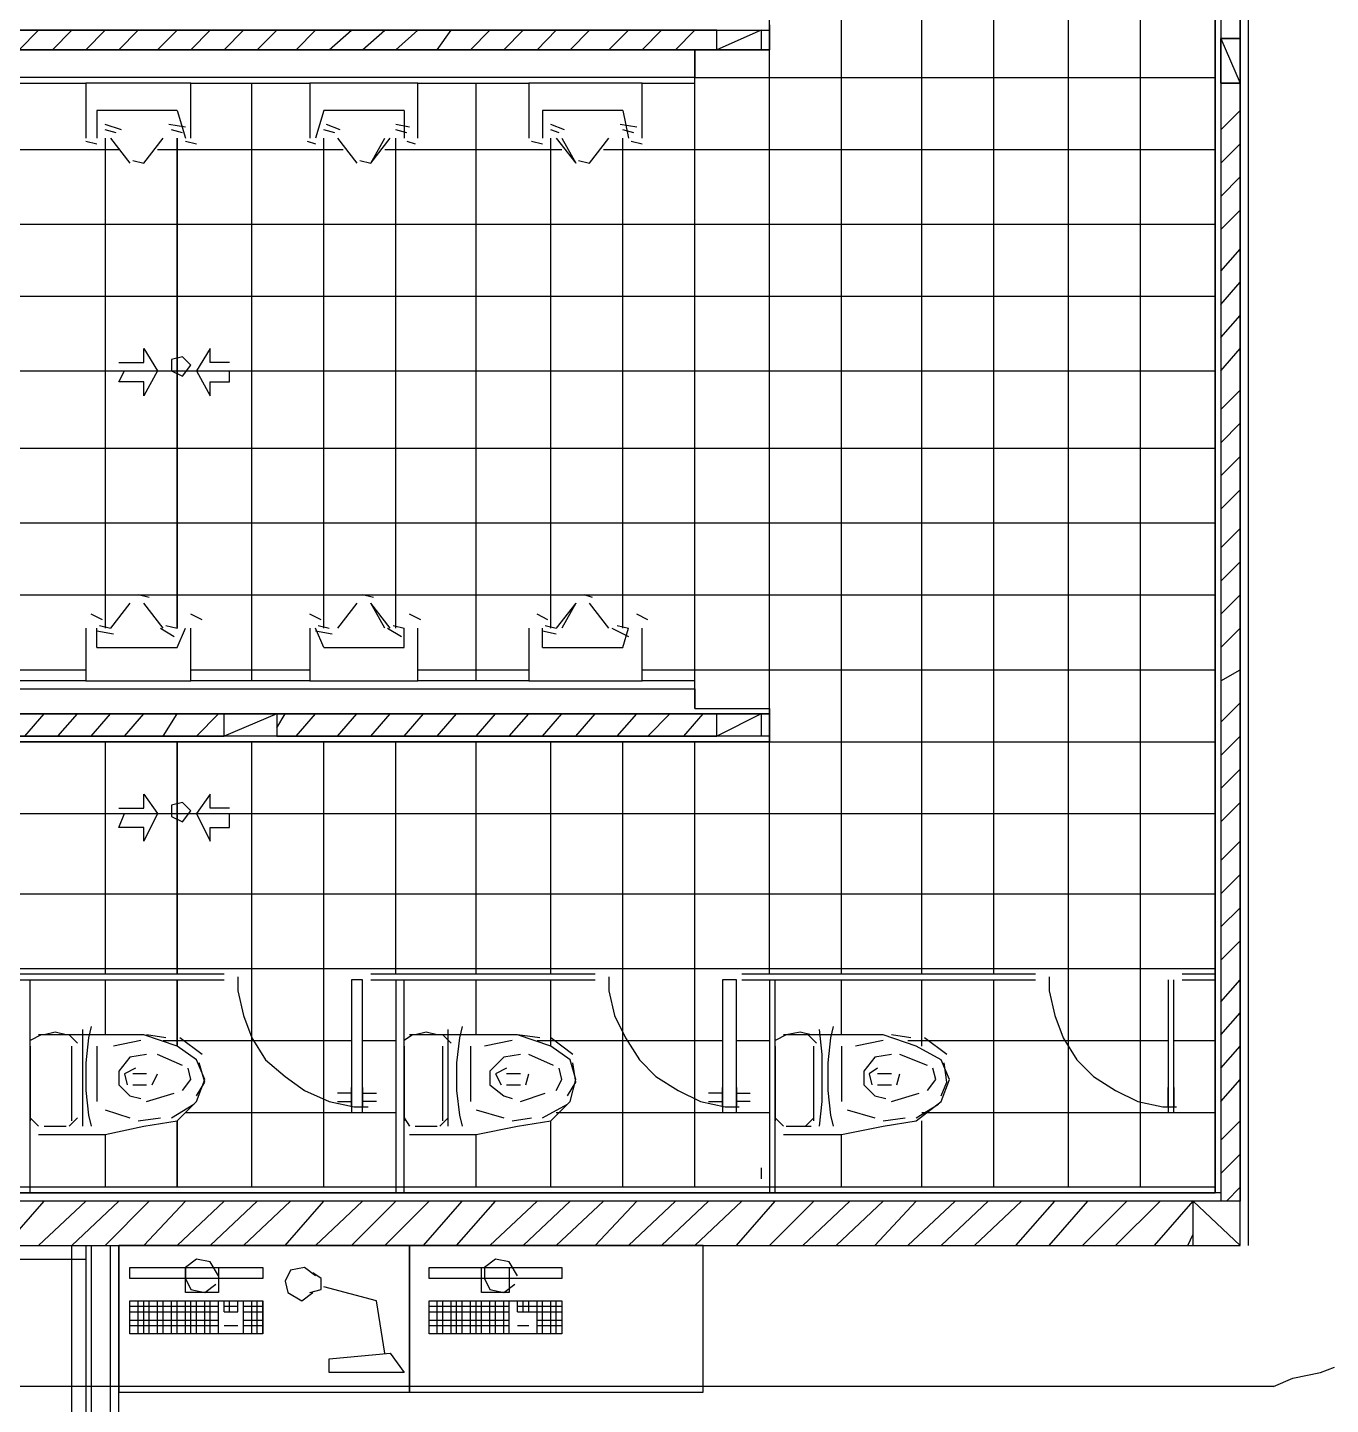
# Model space of a CAD drawing. Header units: millimetres. Extents: x 5 to 415, y 48 to 251.
# Drawn here: x 382.11 to 390.41, y 86.12 to 94.9 of the extents above; entities that cross this region are included whole.
import ezdxf

# ---------------------------------------------------------------- set-up
doc = ezdxf.new("R2010")
doc.units = ezdxf.units.MM
doc.layers.add('P', color=7, linetype='Continuous')

msp = doc.modelspace()

# ---------------------------------------------------------------- linework, layer by layer
at = {"layer": 'P'}
for points in [[(389.89, 87.136), (389.89, 102.2)], [(386.838, 88.865), (386.838, 102.023)], [(387.297, 88.865), (387.297, 102.023)], [(387.809, 88.865), (387.809, 102.023)], [(388.267, 88.865), (388.267, 102.023)], [(388.743, 87.507), (388.743, 102.023)], [(389.202, 87.507), (389.202, 102.023)], [(389.678, 102.023), (389.678, 87.471)], [(389.678, 87.471), (389.678, 102.023)], [(389.714, 101.9), (389.714, 94.827)], [(389.837, 94.827), (389.837, 101.9)], [(389.837, 101.9), (389.837, 87.418)], [(380.224, 94.88), (386.838, 94.88)], [(386.503, 94.88), (380.577, 94.88)], [(382.058, 94.756), (382.182, 94.88)], [(382.27, 94.756), (382.393, 94.88)], [(382.482, 94.756), (382.605, 94.88)], [(382.693, 94.756), (382.817, 94.88)], [(382.94, 94.756), (383.064, 94.88)], [(383.152, 94.756), (383.275, 94.88)], [(383.364, 94.756), (383.487, 94.88)], [(383.575, 94.756), (383.699, 94.88)], [(383.822, 94.756), (383.946, 94.88)], [(384.034, 94.756), (384.175, 94.88)], [(384.246, 94.756), (384.387, 94.88)], [(384.457, 94.756), (384.598, 94.88)], [(384.722, 94.756), (384.81, 94.88)], [(384.933, 94.756), (385.057, 94.88)], [(385.145, 94.756), (385.269, 94.88)], [(385.357, 94.756), (385.48, 94.88)], [(385.568, 94.756), (385.692, 94.88)], [(385.815, 94.756), (385.939, 94.88)], [(386.027, 94.756), (386.151, 94.88)], [(386.239, 94.756), (386.362, 94.88)], [(386.786, 94.88), (386.503, 94.756)], [(386.503, 94.756), (386.503, 94.88)], [(386.503, 94.88), (386.786, 94.88)], [(386.503, 94.756), (386.503, 94.88)], [(386.786, 94.88), (386.786, 94.756)], [(386.786, 94.88), (386.786, 94.756)], [(386.838, 94.915), (386.838, 94.756)], [(386.838, 94.756), (386.838, 94.915)], [(386.838, 94.756), (386.838, 94.88)], [(389.714, 94.827), (389.837, 94.544)], [(389.714, 94.544), (389.714, 94.827)], [(389.714, 94.827), (389.837, 94.827)], [(389.714, 94.827), (389.714, 94.544)], [(389.837, 94.827), (389.714, 94.827)], [(389.714, 94.827), (389.837, 94.827)], [(389.837, 94.827), (389.837, 94.544)], [(389.837, 94.544), (389.837, 94.827)], [(386.838, 94.756), (380.224, 94.756)], [(380.577, 94.756), (386.503, 94.756)], [(380.7, 94.756), (386.362, 94.756)], [(386.362, 90.558), (386.362, 94.756)], [(386.362, 94.756), (386.838, 94.756)], [(386.362, 94.756), (386.362, 94.58)], [(386.362, 94.544), (386.362, 94.756)], [(386.786, 94.756), (386.503, 94.756)], [(386.503, 94.756), (386.786, 94.756)], [(386.362, 94.58), (380.7, 94.58)], [(381.758, 94.544), (382.482, 94.544)], [(383.152, 94.544), (382.482, 94.544)], [(382.482, 94.544), (382.482, 94.192)], [(383.152, 94.192), (383.152, 94.544)], [(383.152, 94.544), (383.91, 94.544)], [(383.54, 90.734), (383.54, 94.544)], [(384.598, 94.544), (383.91, 94.544)], [(383.91, 94.544), (383.91, 94.192)], [(384.598, 94.192), (384.598, 94.544)], [(384.598, 94.544), (385.304, 94.544)], [(384.969, 90.734), (384.969, 94.544)], [(386.027, 94.544), (385.304, 94.544)], [(385.304, 94.544), (385.304, 94.192)], [(386.027, 94.192), (386.027, 94.544)], [(386.027, 94.544), (386.362, 94.544)], [(386.362, 94.58), (389.678, 94.58)], [(389.837, 94.544), (389.714, 94.544)], [(389.714, 94.544), (389.714, 87.418)], [(389.837, 94.544), (389.714, 94.544)], [(389.714, 94.544), (389.837, 94.544)], [(389.837, 87.418), (389.837, 94.544)], [(382.552, 94.368), (382.552, 94.192)], [(383.064, 94.368), (382.552, 94.368)], [(383.064, 94.368), (383.117, 94.192)], [(383.999, 94.368), (383.946, 94.192)], [(384.51, 94.368), (383.999, 94.368)], [(384.51, 94.368), (384.51, 94.192)], [(385.392, 94.368), (385.392, 94.192)], [(385.904, 94.368), (385.392, 94.368)], [(385.904, 94.368), (385.939, 94.192)], [(389.714, 94.245), (389.837, 94.368)], [(382.711, 94.245), (382.605, 94.28)], [(383.117, 94.262), (383.011, 94.28)], [(384.104, 94.245), (384.016, 94.28)], [(384.545, 94.262), (384.457, 94.28)], [(385.533, 94.245), (385.445, 94.28)], [(385.992, 94.262), (385.886, 94.28)], [(382.482, 94.174), (382.552, 94.156)], [(382.676, 94.227), (382.605, 94.245)], [(382.605, 94.192), (382.605, 91.07)], [(382.64, 94.192), (382.764, 94.033)], [(382.64, 94.192), (382.764, 94.033)], [(382.852, 94.033), (382.976, 94.192)], [(382.852, 94.033), (382.976, 94.192)], [(383.099, 94.227), (383.028, 94.245)], [(383.064, 94.192), (383.064, 91.07)], [(383.064, 91.07), (383.064, 94.192)], [(383.064, 91.07), (383.064, 94.192)], [(383.117, 94.174), (383.187, 94.156)], [(383.893, 94.174), (383.946, 94.156)], [(384.069, 94.227), (383.999, 94.245)], [(383.999, 91.07), (383.999, 94.192)], [(384.087, 94.192), (384.21, 94.033)], [(384.087, 94.192), (384.21, 94.033)], [(384.298, 94.033), (384.422, 94.192)], [(384.298, 94.033), (384.387, 94.192)], [(384.528, 94.227), (384.457, 94.245)], [(384.457, 91.07), (384.457, 94.192)], [(384.528, 94.174), (384.581, 94.156)], [(385.322, 94.174), (385.392, 94.156)], [(385.498, 94.227), (385.445, 94.245)], [(385.445, 91.07), (385.445, 94.192)], [(385.48, 94.192), (385.604, 94.033)], [(385.516, 94.192), (385.604, 94.033)], [(385.692, 94.033), (385.815, 94.192)], [(385.692, 94.033), (385.815, 94.192)], [(385.974, 94.227), (385.904, 94.245)], [(385.904, 91.07), (385.904, 94.192)], [(385.957, 94.174), (386.027, 94.156)], [(381.494, 94.121), (382.693, 94.121)], [(382.94, 94.121), (383.064, 94.121)], [(383.064, 94.121), (384.122, 94.121)], [(384.387, 94.121), (385.516, 94.121)], [(385.78, 94.121), (389.678, 94.121)], [(389.714, 94.033), (389.837, 94.156)], [(382.782, 94.051), (382.852, 94.033)], [(382.782, 94.051), (382.852, 94.033)], [(384.228, 94.051), (384.298, 94.033)], [(384.228, 94.051), (384.298, 94.033)], [(385.621, 94.051), (385.692, 94.033)], [(385.621, 94.051), (385.692, 94.033)], [(389.714, 93.821), (389.837, 93.945)], [(389.714, 93.61), (389.837, 93.733)], [(377.402, 93.645), (383.064, 93.645)], [(383.064, 93.645), (389.678, 93.645)], [(389.714, 93.345), (389.837, 93.486)], [(389.714, 93.133), (389.837, 93.274)], [(377.402, 93.186), (383.064, 93.186)], [(383.064, 93.186), (389.678, 93.186)], [(389.714, 92.922), (389.837, 93.063)], [(382.852, 92.763), (382.852, 92.851)], [(382.852, 92.851), (382.94, 92.71)], [(383.275, 92.851), (383.187, 92.71)], [(383.275, 92.763), (383.275, 92.851)], [(389.714, 92.71), (389.837, 92.851)], [(382.693, 92.763), (382.852, 92.763)], [(383.099, 92.798), (383.028, 92.781)], [(383.099, 92.798), (383.028, 92.781)], [(383.028, 92.781), (383.028, 92.71)], [(383.028, 92.781), (383.028, 92.71)], [(383.064, 92.798), (383.064, 92.587)], [(383.152, 92.745), (383.099, 92.798)], [(383.152, 92.745), (383.099, 92.798)], [(383.399, 92.763), (383.275, 92.763)], [(377.402, 92.71), (383.064, 92.71)], [(382.693, 92.639), (382.729, 92.71)], [(382.94, 92.71), (382.852, 92.551)], [(382.976, 92.71), (383.152, 92.71)], [(383.028, 92.71), (383.099, 92.675)], [(383.028, 92.71), (383.099, 92.675)], [(383.064, 92.71), (389.678, 92.71)], [(383.099, 92.675), (383.152, 92.745)], [(383.099, 92.675), (383.152, 92.745)], [(383.187, 92.71), (383.275, 92.551)], [(383.399, 92.639), (383.399, 92.71)], [(382.852, 92.639), (382.693, 92.639)], [(382.852, 92.551), (382.852, 92.639)], [(383.275, 92.639), (383.399, 92.639)], [(383.275, 92.551), (383.275, 92.639)], [(389.714, 92.463), (389.837, 92.587)], [(389.714, 92.251), (389.837, 92.375)], [(377.402, 92.216), (383.064, 92.216)], [(383.064, 92.216), (389.678, 92.216)], [(389.714, 92.04), (389.837, 92.163)], [(389.714, 91.828), (389.837, 91.952)], [(377.402, 91.74), (383.064, 91.74)], [(383.064, 91.74), (389.678, 91.74)], [(389.714, 91.581), (389.837, 91.705)], [(389.714, 91.369), (389.837, 91.493)], [(377.402, 91.281), (383.064, 91.281)], [(382.887, 91.264), (382.817, 91.281)], [(382.887, 91.264), (382.817, 91.281)], [(383.064, 91.281), (389.678, 91.281)], [(384.316, 91.264), (384.246, 91.281)], [(384.316, 91.264), (384.246, 91.281)], [(385.71, 91.264), (385.657, 91.281)], [(385.71, 91.264), (385.657, 91.281)], [(389.714, 91.158), (389.837, 91.281)], [(382.764, 91.228), (382.64, 91.07)], [(382.764, 91.228), (382.64, 91.07)], [(382.976, 91.07), (382.852, 91.228)], [(382.976, 91.07), (382.852, 91.228)], [(384.21, 91.228), (384.087, 91.07)], [(384.21, 91.228), (384.087, 91.07)], [(384.422, 91.07), (384.298, 91.228)], [(384.387, 91.07), (384.298, 91.228)], [(385.604, 91.228), (385.48, 91.07)], [(385.604, 91.228), (385.516, 91.07)], [(385.815, 91.07), (385.692, 91.228)], [(385.815, 91.07), (385.692, 91.228)], [(382.588, 91.123), (382.517, 91.158)], [(383.223, 91.123), (383.152, 91.158)], [(383.981, 91.123), (383.91, 91.158)], [(384.616, 91.123), (384.545, 91.158)], [(385.427, 91.123), (385.357, 91.158)], [(386.062, 91.123), (385.992, 91.158)], [(382.482, 91.07), (382.482, 90.734)], [(382.552, 90.946), (382.552, 91.07)], [(382.552, 91.052), (382.658, 91.034)], [(382.57, 91.087), (382.64, 91.07)], [(382.958, 91.07), (383.046, 91.017)], [(382.993, 91.087), (383.064, 91.07)], [(383.064, 90.946), (383.117, 91.07)], [(383.152, 90.734), (383.152, 91.07)], [(383.91, 91.07), (383.91, 90.734)], [(383.999, 90.946), (383.946, 91.07)], [(383.946, 91.052), (384.052, 91.034)], [(383.963, 91.087), (384.034, 91.07)], [(384.404, 91.07), (384.493, 91.017)], [(384.44, 91.087), (384.51, 91.07)], [(384.51, 90.946), (384.51, 91.07)], [(384.598, 90.734), (384.598, 91.07)], [(385.304, 91.07), (385.304, 90.734)], [(385.392, 90.946), (385.392, 91.07)], [(385.392, 91.052), (385.48, 91.034)], [(385.41, 91.087), (385.48, 91.07)], [(385.833, 91.07), (385.939, 91.017)], [(385.868, 91.087), (385.939, 91.07)], [(385.904, 90.946), (385.939, 91.07)], [(386.027, 90.734), (386.027, 91.07)], [(389.714, 90.946), (389.837, 91.07)], [(382.552, 90.946), (383.064, 90.946)], [(383.999, 90.946), (384.51, 90.946)], [(385.392, 90.946), (385.904, 90.946)], [(381.758, 90.805), (382.482, 90.805)], [(383.152, 90.805), (383.91, 90.805)], [(384.598, 90.805), (385.304, 90.805)], [(386.027, 90.805), (389.678, 90.805)], [(389.714, 90.734), (389.837, 90.805)], [(380.7, 90.682), (383.822, 90.682)], [(382.482, 90.734), (381.758, 90.734)], [(382.482, 90.734), (383.152, 90.734)], [(383.822, 90.734), (383.152, 90.734)], [(383.91, 90.734), (383.822, 90.734)], [(383.822, 90.682), (386.362, 90.682)], [(383.91, 90.734), (384.598, 90.734)], [(385.304, 90.734), (384.598, 90.734)], [(385.304, 90.734), (386.027, 90.734)], [(386.362, 90.734), (386.027, 90.734)], [(386.362, 90.558), (386.362, 90.734)], [(386.362, 90.682), (386.362, 90.558)], [(389.714, 90.47), (389.837, 90.593)], [(386.838, 90.523), (380.224, 90.523)], [(380.224, 90.523), (386.838, 90.523)], [(383.364, 90.523), (380.577, 90.523)], [(382.094, 90.382), (382.217, 90.523)], [(382.305, 90.382), (382.429, 90.523)], [(382.517, 90.382), (382.64, 90.523)], [(382.729, 90.382), (382.852, 90.523)], [(382.976, 90.382), (383.064, 90.523)], [(383.187, 90.382), (383.328, 90.523)], [(383.364, 90.382), (383.364, 90.523)], [(383.699, 90.523), (383.364, 90.382)], [(383.364, 90.382), (383.364, 90.523)], [(383.364, 90.523), (383.699, 90.523)], [(383.699, 90.435), (383.752, 90.523)], [(386.503, 90.523), (383.699, 90.523)], [(383.699, 90.523), (383.699, 90.382)], [(383.699, 90.523), (383.699, 90.382)], [(383.822, 90.382), (383.946, 90.523)], [(384.087, 90.382), (384.21, 90.523)], [(384.298, 90.382), (384.422, 90.523)], [(384.51, 90.382), (384.634, 90.523)], [(384.722, 90.382), (384.845, 90.523)], [(384.969, 90.382), (385.092, 90.523)], [(385.18, 90.382), (385.304, 90.523)], [(385.392, 90.382), (385.516, 90.523)], [(385.604, 90.382), (385.727, 90.523)], [(385.868, 90.382), (385.992, 90.523)], [(386.062, 90.382), (386.203, 90.523)], [(386.292, 90.382), (386.415, 90.523)], [(386.362, 90.558), (386.838, 90.558)], [(386.786, 90.523), (386.503, 90.382)], [(386.503, 90.382), (386.503, 90.523)], [(386.503, 90.523), (386.786, 90.523)], [(386.503, 90.382), (386.503, 90.523)], [(386.786, 90.523), (386.786, 90.382)], [(386.786, 90.523), (386.786, 90.382)], [(386.838, 90.558), (386.838, 90.346)], [(386.838, 90.382), (386.838, 90.523)], [(386.838, 90.382), (380.224, 90.382)], [(386.838, 90.346), (380.224, 90.346)], [(380.224, 90.346), (386.838, 90.346)], [(380.577, 90.382), (383.364, 90.382)], [(382.605, 90.346), (382.605, 88.865)], [(383.064, 90.346), (383.064, 88.865)], [(383.064, 88.865), (383.064, 90.346)], [(383.064, 88.865), (383.064, 90.346)], [(383.699, 90.382), (383.364, 90.382)], [(383.54, 87.507), (383.54, 90.346)], [(383.699, 90.382), (386.503, 90.382)], [(383.999, 87.507), (383.999, 90.346)], [(384.457, 88.865), (384.457, 90.346)], [(384.969, 88.865), (384.969, 90.346)], [(385.445, 88.865), (385.445, 90.346)], [(385.904, 87.507), (385.904, 90.346)], [(386.362, 87.507), (386.362, 90.346)], [(386.786, 90.382), (386.503, 90.382)], [(386.838, 90.346), (389.678, 90.346)], [(389.714, 90.258), (389.837, 90.382)], [(389.714, 90.047), (389.837, 90.17)], [(382.852, 89.923), (382.852, 90.011)], [(382.852, 90.011), (382.94, 89.888)], [(383.099, 89.958), (383.028, 89.941)], [(383.099, 89.958), (383.028, 89.941)], [(383.064, 89.958), (383.064, 89.747)], [(383.152, 89.905), (383.099, 89.958)], [(383.152, 89.905), (383.099, 89.958)], [(383.275, 90.011), (383.187, 89.888)], [(383.275, 89.923), (383.275, 90.011)], [(389.714, 89.835), (389.837, 89.958)], [(377.402, 89.888), (383.064, 89.888)], [(382.693, 89.923), (382.852, 89.923)], [(382.693, 89.8), (382.729, 89.888)], [(382.94, 89.888), (382.852, 89.711)], [(382.976, 89.888), (383.152, 89.888)], [(383.028, 89.941), (383.028, 89.87)], [(383.028, 89.941), (383.028, 89.87)], [(383.028, 89.87), (383.099, 89.835)], [(383.028, 89.87), (383.099, 89.835)], [(383.064, 89.888), (389.678, 89.888)], [(383.099, 89.835), (383.152, 89.905)], [(383.099, 89.835), (383.152, 89.905)], [(383.187, 89.888), (383.275, 89.711)], [(383.399, 89.923), (383.275, 89.923)], [(383.399, 89.8), (383.399, 89.888)], [(382.852, 89.8), (382.693, 89.8)], [(382.852, 89.711), (382.852, 89.8)], [(383.275, 89.8), (383.399, 89.8)], [(383.275, 89.711), (383.275, 89.8)], [(389.714, 89.588), (389.837, 89.711)], [(389.714, 89.376), (389.837, 89.5)], [(377.402, 89.376), (383.064, 89.376)], [(383.064, 89.376), (389.678, 89.376)], [(389.714, 89.165), (389.837, 89.288)], [(389.714, 88.953), (389.837, 89.076)], [(377.402, 88.9), (383.064, 88.9)], [(383.064, 88.9), (389.678, 88.9)], [(383.364, 88.865), (381.917, 88.865)], [(381.917, 88.829), (383.364, 88.829)], [(382.129, 87.471), (382.129, 88.829)], [(382.605, 88.829), (382.605, 88.477)], [(383.064, 88.829), (383.064, 88.406)], [(383.064, 88.406), (383.064, 88.829)], [(383.064, 88.406), (383.064, 88.829)], [(383.452, 88.847), (383.452, 88.759)], [(384.246, 88.829), (384.175, 88.829)], [(384.175, 88.829), (384.175, 87.983)], [(384.175, 88.829), (384.175, 87.983)], [(384.246, 88.829), (384.175, 88.829)], [(384.246, 87.983), (384.246, 88.829)], [(384.246, 87.983), (384.246, 88.829)], [(385.727, 88.865), (384.298, 88.865)], [(384.298, 88.829), (385.727, 88.829)], [(384.457, 88.829), (384.457, 87.471)], [(384.51, 87.471), (384.51, 88.829)], [(384.969, 88.477), (384.969, 88.829)], [(385.445, 88.406), (385.445, 88.829)], [(385.815, 88.847), (385.815, 88.759)], [(386.627, 88.829), (386.539, 88.829)], [(386.539, 88.829), (386.539, 87.983)], [(386.539, 88.829), (386.539, 87.983)], [(386.627, 88.829), (386.539, 88.829)], [(386.627, 87.983), (386.627, 88.829)], [(386.627, 87.983), (386.627, 88.829)], [(388.532, 88.865), (386.662, 88.865)], [(386.662, 88.829), (388.532, 88.829)], [(386.838, 88.829), (386.838, 87.471)], [(386.874, 87.471), (386.874, 88.829)], [(387.297, 88.477), (387.297, 88.829)], [(387.809, 88.406), (387.809, 88.829)], [(388.267, 87.507), (388.267, 88.829)], [(388.62, 88.847), (388.62, 88.759)], [(389.378, 88.829), (389.378, 87.983)], [(389.378, 88.829), (389.378, 87.983)], [(389.414, 87.983), (389.414, 88.829)], [(389.414, 87.983), (389.414, 88.829)], [(389.678, 88.865), (389.467, 88.865)], [(389.467, 88.829), (389.678, 88.829)], [(389.714, 88.688), (389.837, 88.829)], [(383.452, 88.759), (383.487, 88.6)], [(385.815, 88.759), (385.851, 88.6)], [(388.62, 88.759), (388.655, 88.6)], [(383.487, 88.6), (383.54, 88.459)], [(385.851, 88.6), (385.921, 88.459)], [(388.655, 88.6), (388.708, 88.459)], [(389.714, 88.477), (389.837, 88.618)], [(382.199, 88.477), (382.129, 88.441)], [(382.605, 88.477), (382.182, 88.477)], [(382.288, 88.494), (382.217, 88.477)], [(382.358, 88.477), (382.288, 88.494)], [(382.429, 88.424), (382.376, 88.477)], [(382.464, 88.353), (382.464, 88.512)], [(382.499, 88.459), (382.482, 88.3)], [(382.517, 88.53), (382.499, 88.459)], [(382.852, 88.477), (382.605, 88.477)], [(383.064, 88.406), (382.852, 88.477)], [(382.993, 88.459), (382.87, 88.477)], [(383.223, 88.353), (383.081, 88.459)], [(383.54, 88.459), (383.628, 88.318)], [(384.563, 88.477), (384.51, 88.441)], [(384.969, 88.477), (384.545, 88.477)], [(384.651, 88.494), (384.581, 88.477)], [(384.722, 88.477), (384.651, 88.494)], [(384.81, 88.424), (384.757, 88.477)], [(384.792, 88.353), (384.792, 88.512)], [(384.863, 88.459), (384.845, 88.3)], [(384.881, 88.53), (384.863, 88.459)], [(385.233, 88.477), (384.969, 88.477)], [(385.445, 88.406), (385.233, 88.477)], [(385.374, 88.459), (385.233, 88.477)], [(385.586, 88.353), (385.445, 88.459)], [(385.921, 88.459), (386.009, 88.318)], [(386.944, 88.477), (386.874, 88.441)], [(387.297, 88.477), (386.927, 88.477)], [(387.033, 88.494), (386.944, 88.477)], [(387.103, 88.477), (387.033, 88.494)], [(387.138, 88.424), (387.085, 88.477)], [(387.174, 88.353), (387.156, 88.512)], [(387.227, 88.459), (387.209, 88.3)], [(387.244, 88.53), (387.227, 88.459)], [(387.562, 88.477), (387.297, 88.477)], [(387.773, 88.406), (387.562, 88.477)], [(387.738, 88.459), (387.615, 88.477)], [(387.967, 88.353), (387.826, 88.459)], [(388.708, 88.459), (388.796, 88.318)], [(382.129, 88.406), (382.129, 87.93)], [(382.393, 87.93), (382.393, 88.406)], [(382.552, 88.406), (382.552, 88.318)], [(382.834, 88.441), (382.658, 88.406)], [(382.976, 88.441), (383.064, 88.441)], [(383.064, 88.441), (384.175, 88.441)], [(383.187, 88.318), (383.064, 88.406)], [(384.246, 88.441), (384.457, 88.441)], [(384.51, 88.406), (384.51, 87.93)], [(384.757, 87.93), (384.757, 88.406)], [(384.933, 88.406), (384.933, 88.318)], [(385.198, 88.441), (385.022, 88.406)], [(385.357, 88.441), (386.539, 88.441)], [(385.568, 88.318), (385.445, 88.406)], [(386.627, 88.441), (386.838, 88.441)], [(386.874, 88.406), (386.874, 87.93)], [(387.121, 87.93), (387.121, 88.406)], [(387.297, 88.406), (387.297, 88.318)], [(387.562, 88.441), (387.385, 88.406)], [(387.72, 88.441), (389.378, 88.441)], [(387.932, 88.318), (387.773, 88.406)], [(389.414, 88.441), (389.678, 88.441)], [(389.714, 88.265), (389.837, 88.406)], [(382.464, 88.053), (382.464, 88.353)], [(382.482, 88.3), (382.482, 88.124)], [(382.552, 88.318), (382.552, 88.053)], [(382.764, 88.336), (382.693, 88.247)], [(382.87, 88.353), (382.764, 88.336)], [(383.099, 88.283), (382.94, 88.353)], [(383.24, 88.194), (383.187, 88.318)], [(383.24, 88.177), (383.205, 88.3)], [(383.628, 88.318), (383.752, 88.212)], [(384.792, 88.053), (384.792, 88.353)], [(384.845, 88.3), (384.845, 88.124)], [(384.933, 88.318), (384.933, 88.053)], [(385.145, 88.336), (385.057, 88.247)], [(385.251, 88.353), (385.145, 88.336)], [(385.463, 88.283), (385.304, 88.353)], [(385.604, 88.194), (385.568, 88.318)], [(385.604, 88.177), (385.586, 88.3)], [(386.009, 88.318), (386.115, 88.212)], [(387.174, 88.053), (387.174, 88.353)], [(387.209, 88.3), (387.209, 88.124)], [(387.297, 88.318), (387.297, 88.053)], [(387.509, 88.336), (387.438, 88.247)], [(387.615, 88.353), (387.509, 88.336)], [(387.844, 88.283), (387.668, 88.353)], [(387.985, 88.194), (387.932, 88.318)], [(387.967, 88.177), (387.95, 88.3)], [(388.796, 88.318), (388.902, 88.212)], [(382.693, 88.247), (382.693, 88.159)], [(382.799, 88.265), (382.729, 88.23)], [(382.729, 88.23), (382.746, 88.159)], [(382.87, 88.23), (382.782, 88.23)], [(382.905, 88.159), (382.94, 88.23)], [(383.099, 88.124), (383.152, 88.194)], [(383.152, 88.194), (383.134, 88.265)], [(383.187, 88.053), (383.24, 88.194)], [(383.752, 88.212), (383.875, 88.124)], [(385.057, 88.247), (385.057, 88.159)], [(385.163, 88.265), (385.092, 88.23)], [(385.092, 88.23), (385.128, 88.159)], [(385.251, 88.23), (385.163, 88.23)], [(385.286, 88.159), (385.304, 88.23)], [(385.48, 88.124), (385.516, 88.194)], [(385.516, 88.194), (385.498, 88.265)], [(385.568, 88.053), (385.604, 88.194)], [(386.115, 88.212), (386.256, 88.124)], [(387.438, 88.247), (387.438, 88.159)], [(387.526, 88.265), (387.473, 88.23)], [(387.473, 88.23), (387.491, 88.159)], [(387.615, 88.23), (387.526, 88.23)], [(387.65, 88.159), (387.668, 88.23)], [(387.844, 88.124), (387.897, 88.194)], [(387.897, 88.194), (387.879, 88.265)], [(387.932, 88.053), (387.985, 88.194)], [(388.902, 88.212), (389.043, 88.124)], [(389.714, 88.053), (389.837, 88.194)], [(382.482, 88.124), (382.499, 87.965)], [(382.693, 88.159), (382.764, 88.089)], [(382.782, 88.159), (382.87, 88.159)], [(383.187, 88.089), (383.24, 88.177)], [(383.875, 88.124), (384.034, 88.053)], [(384.175, 88.142), (384.175, 88.018)], [(384.175, 88.018), (384.175, 88.142)], [(384.246, 88.142), (384.246, 88.018)], [(384.246, 88.018), (384.246, 88.142)], [(384.845, 88.124), (384.863, 87.965)], [(385.057, 88.159), (385.145, 88.089)], [(385.163, 88.159), (385.251, 88.159)], [(385.551, 88.089), (385.604, 88.177)], [(386.256, 88.124), (386.398, 88.053)], [(386.539, 88.142), (386.539, 88.018)], [(386.539, 88.018), (386.539, 88.142)], [(386.627, 88.142), (386.627, 88.018)], [(386.627, 88.018), (386.627, 88.142)], [(387.209, 88.124), (387.227, 87.965)], [(387.438, 88.159), (387.509, 88.089)], [(387.526, 88.159), (387.615, 88.159)], [(387.932, 88.089), (387.967, 88.177)], [(389.043, 88.124), (389.184, 88.053)], [(389.378, 88.142), (389.378, 88.018)], [(389.378, 88.018), (389.378, 88.142)], [(389.414, 88.142), (389.414, 88.018)], [(389.414, 88.018), (389.414, 88.142)], [(382.464, 87.895), (382.464, 88.053)], [(382.764, 88.089), (382.834, 88.071)], [(382.87, 88.053), (383.046, 88.106)], [(383.028, 87.948), (383.17, 88.036)], [(383.064, 87.93), (383.187, 88.053)], [(384.034, 88.053), (384.193, 88.018)], [(384.175, 88.106), (384.087, 88.106)], [(384.087, 88.053), (384.175, 88.053)], [(384.246, 88.106), (384.334, 88.106)], [(384.334, 88.053), (384.246, 88.053)], [(384.792, 87.895), (384.792, 88.053)], [(385.145, 88.089), (385.198, 88.071)], [(385.251, 88.053), (385.41, 88.106)], [(385.392, 87.948), (385.551, 88.036)], [(385.445, 87.93), (385.568, 88.053)], [(386.398, 88.053), (386.556, 88.018)], [(386.539, 88.106), (386.45, 88.106)], [(386.45, 88.053), (386.539, 88.053)], [(386.627, 88.106), (386.715, 88.106)], [(386.715, 88.053), (386.627, 88.053)], [(387.156, 87.895), (387.174, 88.053)], [(387.509, 88.089), (387.579, 88.071)], [(387.615, 88.053), (387.791, 88.106)], [(387.773, 87.93), (387.932, 88.053)], [(387.773, 87.948), (387.914, 88.036)], [(389.184, 88.053), (389.343, 88.018)], [(382.129, 87.948), (382.182, 87.895)], [(382.376, 87.895), (382.429, 87.948)], [(382.499, 87.965), (382.517, 87.895)], [(382.605, 88), (382.764, 87.948)], [(382.817, 87.93), (382.958, 87.948)], [(383.117, 87.983), (384.457, 87.983)], [(384.175, 87.983), (384.246, 87.983)], [(384.175, 87.983), (384.246, 87.983)], [(384.193, 88.018), (384.281, 88.018)], [(384.51, 87.948), (384.545, 87.895)], [(384.739, 87.895), (384.792, 87.948)], [(384.863, 87.965), (384.881, 87.895)], [(384.969, 88), (385.145, 87.948)], [(385.198, 87.93), (385.322, 87.948)], [(385.48, 87.983), (386.838, 87.983)], [(386.539, 87.983), (386.627, 87.983)], [(386.539, 87.983), (386.627, 87.983)], [(386.556, 88.018), (386.644, 88.018)], [(386.874, 87.948), (386.927, 87.895)], [(387.068, 87.895), (387.121, 87.948)], [(387.227, 87.965), (387.244, 87.895)], [(387.332, 88), (387.509, 87.948)], [(387.562, 87.93), (387.703, 87.948)], [(387.809, 87.983), (389.678, 87.983)], [(389.343, 88.018), (389.431, 88.018)], [(382.217, 87.895), (382.288, 87.895)], [(382.288, 87.895), (382.358, 87.895)], [(382.605, 87.842), (382.852, 87.895)], [(382.852, 87.895), (383.064, 87.93)], [(383.064, 87.93), (383.064, 87.507)], [(383.064, 87.507), (383.064, 87.93)], [(383.064, 87.507), (383.064, 87.93)], [(384.581, 87.895), (384.651, 87.895)], [(384.651, 87.895), (384.722, 87.895)], [(384.969, 87.842), (385.233, 87.895)], [(385.233, 87.895), (385.445, 87.93)], [(385.445, 87.507), (385.445, 87.93)], [(386.944, 87.895), (387.033, 87.895)], [(387.033, 87.895), (387.103, 87.895)], [(387.297, 87.842), (387.562, 87.895)], [(387.562, 87.895), (387.773, 87.93)], [(387.809, 87.507), (387.809, 87.93)], [(389.714, 87.806), (389.837, 87.93)], [(382.182, 87.842), (382.605, 87.842)], [(382.605, 87.842), (382.605, 87.507)], [(384.545, 87.842), (384.969, 87.842)], [(384.969, 87.507), (384.969, 87.842)], [(386.927, 87.842), (387.297, 87.842)], [(387.297, 87.507), (387.297, 87.842)], [(389.714, 87.595), (389.837, 87.718)], [(384.457, 87.63), (384.457, 87.559)], [(384.51, 87.559), (384.51, 87.63)], [(386.786, 87.63), (386.786, 87.559)], [(386.874, 87.559), (386.874, 87.63)], [(389.678, 87.507), (377.402, 87.507)], [(389.749, 87.418), (389.837, 87.507)], [(377.349, 87.471), (389.678, 87.471)], [(389.714, 87.471), (381.582, 87.471)], [(389.537, 87.418), (381.582, 87.418)], [(381.97, 87.136), (382.217, 87.418)], [(382.182, 87.136), (382.482, 87.418)], [(382.393, 87.136), (382.693, 87.418)], [(382.605, 87.136), (382.887, 87.418)], [(382.852, 87.136), (383.117, 87.418)], [(383.064, 87.136), (383.364, 87.418)], [(383.275, 87.136), (383.575, 87.418)], [(383.487, 87.136), (383.787, 87.418)], [(383.752, 87.136), (383.999, 87.418)], [(383.946, 87.136), (384.246, 87.418)], [(384.175, 87.136), (384.457, 87.418)], [(384.387, 87.136), (384.669, 87.418)], [(384.634, 87.136), (384.881, 87.418)], [(384.845, 87.136), (385.092, 87.418)], [(385.057, 87.136), (385.357, 87.418)], [(385.269, 87.136), (385.568, 87.418)], [(385.48, 87.136), (385.78, 87.418)], [(385.727, 87.136), (385.992, 87.418)], [(385.939, 87.136), (386.239, 87.418)], [(386.151, 87.136), (386.45, 87.418)], [(386.362, 87.136), (386.662, 87.418)], [(386.627, 87.136), (386.874, 87.418)], [(386.838, 87.136), (387.121, 87.418)], [(387.05, 87.136), (387.35, 87.418)], [(387.262, 87.136), (387.562, 87.418)], [(387.509, 87.136), (387.773, 87.418)], [(387.72, 87.136), (388.02, 87.418)], [(387.932, 87.136), (388.232, 87.418)], [(388.144, 87.136), (388.444, 87.418)], [(388.408, 87.136), (388.655, 87.418)], [(388.62, 87.136), (388.867, 87.418)], [(388.832, 87.136), (389.114, 87.418)], [(389.043, 87.136), (389.326, 87.418)], [(389.29, 87.136), (389.537, 87.418)], [(389.537, 87.418), (389.837, 87.136)], [(389.837, 87.418), (389.537, 87.418)], [(389.537, 87.136), (389.537, 87.418)], [(389.837, 87.136), (389.837, 87.418)], [(389.502, 87.136), (389.537, 87.207)], [(381.582, 87.136), (389.837, 87.136)], [(381.582, 87.136), (389.537, 87.136)], [(382.393, 71.72), (382.393, 87.136)], [(382.482, 87.136), (382.482, 77.435)], [(382.517, 87.136), (382.517, 77.435)], [(382.64, 77.435), (382.64, 87.136)], [(382.693, 77.435), (382.693, 87.136)], [(384.545, 87.136), (382.693, 87.136)], [(382.693, 87.136), (382.693, 86.201)], [(384.545, 87.136), (382.693, 87.136)], [(382.693, 87.136), (382.693, 86.201)], [(384.545, 86.201), (384.545, 87.136)], [(386.415, 87.136), (384.545, 87.136)], [(384.545, 87.136), (384.545, 86.201)], [(384.545, 86.201), (384.545, 87.136)], [(386.415, 86.201), (386.415, 87.136)], [(389.537, 87.136), (389.837, 87.136)], [(381.67, 87.048), (382.482, 87.048)], [(382.482, 87.048), (382.482, 71.72)], [(382.764, 86.995), (383.611, 86.995)], [(382.764, 86.924), (382.764, 86.995)], [(383.187, 87.048), (383.117, 86.995)], [(383.117, 86.995), (383.328, 86.995)], [(383.117, 86.836), (383.117, 86.995)], [(383.117, 86.995), (383.117, 86.924)], [(383.275, 87.03), (383.187, 87.048)], [(383.328, 86.942), (383.275, 87.03)], [(383.328, 86.995), (383.328, 86.836)], [(383.611, 86.995), (383.611, 86.924)], [(383.787, 86.977), (383.752, 86.907)], [(383.875, 86.995), (383.787, 86.977)], [(383.946, 86.942), (383.875, 86.995)], [(384.669, 86.995), (385.516, 86.995)], [(384.669, 86.924), (384.669, 86.995)], [(385.004, 86.995), (385.18, 86.995)], [(385.004, 86.836), (385.004, 86.995)], [(385.092, 87.048), (385.022, 86.995)], [(385.022, 86.995), (385.022, 86.924)], [(385.18, 87.03), (385.092, 87.048)], [(385.233, 86.942), (385.18, 87.03)], [(385.18, 86.995), (385.18, 86.836)], [(385.516, 86.995), (385.516, 86.924)], [(383.611, 86.924), (382.764, 86.924)], [(383.117, 86.924), (383.152, 86.854)], [(383.24, 86.836), (383.311, 86.889)], [(383.752, 86.907), (383.769, 86.836)], [(383.981, 86.924), (383.928, 86.96)], [(383.981, 86.854), (383.981, 86.924)], [(385.516, 86.924), (384.669, 86.924)], [(385.022, 86.924), (385.057, 86.854)], [(385.145, 86.836), (385.216, 86.889)], [(383.328, 86.836), (383.117, 86.836)], [(383.152, 86.854), (383.24, 86.836)], [(383.769, 86.836), (383.858, 86.783)], [(383.858, 86.783), (383.928, 86.836)], [(383.91, 86.836), (383.981, 86.854)], [(384.334, 86.783), (383.999, 86.872)], [(385.18, 86.836), (385.004, 86.836)], [(385.057, 86.854), (385.145, 86.836)], [(382.764, 86.783), (383.611, 86.783)], [(382.764, 86.572), (382.764, 86.783)], [(382.764, 86.783), (383.328, 86.783)], [(382.764, 86.748), (383.328, 86.748)], [(382.764, 86.748), (383.328, 86.748)], [(382.764, 86.713), (383.328, 86.713)], [(382.817, 86.572), (382.817, 86.783)], [(382.817, 86.572), (382.817, 86.783)], [(382.852, 86.572), (382.852, 86.783)], [(382.852, 86.572), (382.852, 86.783)], [(382.887, 86.572), (382.887, 86.783)], [(382.94, 86.572), (382.94, 86.783)], [(382.94, 86.572), (382.94, 86.783)], [(382.976, 86.572), (382.976, 86.783)], [(382.976, 86.572), (382.976, 86.783)], [(383.028, 86.572), (383.028, 86.783)], [(383.028, 86.572), (383.028, 86.783)], [(383.064, 86.572), (383.064, 86.783)], [(383.064, 86.572), (383.064, 86.783)], [(383.117, 86.572), (383.117, 86.783)], [(383.117, 86.572), (383.117, 86.783)], [(383.152, 86.572), (383.152, 86.783)], [(383.152, 86.572), (383.152, 86.783)], [(383.187, 86.572), (383.187, 86.783)], [(383.187, 86.572), (383.187, 86.783)], [(383.24, 86.572), (383.24, 86.783)], [(383.24, 86.572), (383.24, 86.783)], [(383.275, 86.572), (383.275, 86.783)], [(383.275, 86.572), (383.275, 86.783)], [(383.328, 86.572), (383.328, 86.783)], [(383.364, 86.783), (383.452, 86.783)], [(383.364, 86.713), (383.364, 86.783)], [(383.364, 86.713), (383.364, 86.783)], [(383.364, 86.748), (383.452, 86.748)], [(383.364, 86.748), (383.452, 86.748)], [(383.364, 86.713), (383.452, 86.713)], [(383.399, 86.713), (383.399, 86.783)], [(383.399, 86.713), (383.399, 86.783)], [(383.452, 86.713), (383.452, 86.783)], [(383.452, 86.713), (383.452, 86.783)], [(383.487, 86.783), (383.611, 86.783)], [(383.487, 86.572), (383.487, 86.783)], [(383.487, 86.572), (383.487, 86.783)], [(383.487, 86.748), (383.611, 86.748)], [(383.487, 86.748), (383.611, 86.748)], [(383.487, 86.713), (383.611, 86.713)], [(383.54, 86.572), (383.54, 86.783)], [(383.54, 86.572), (383.54, 86.783)], [(383.575, 86.572), (383.575, 86.783)], [(383.575, 86.572), (383.575, 86.783)], [(383.611, 86.783), (383.611, 86.572)], [(383.611, 86.572), (383.611, 86.783)], [(384.387, 86.448), (384.334, 86.783)], [(384.669, 86.783), (385.516, 86.783)], [(384.669, 86.572), (384.669, 86.783)], [(384.669, 86.783), (385.18, 86.783)], [(384.669, 86.572), (384.669, 86.783)], [(384.669, 86.748), (385.18, 86.748)], [(384.669, 86.748), (385.18, 86.748)], [(384.669, 86.713), (385.18, 86.713)], [(384.722, 86.572), (384.722, 86.783)], [(384.722, 86.572), (384.722, 86.783)], [(384.757, 86.572), (384.757, 86.783)], [(384.757, 86.572), (384.757, 86.783)], [(384.81, 86.572), (384.81, 86.783)], [(384.81, 86.572), (384.81, 86.783)], [(384.845, 86.572), (384.845, 86.783)], [(384.881, 86.572), (384.881, 86.783)], [(384.881, 86.572), (384.881, 86.783)], [(384.933, 86.572), (384.933, 86.783)], [(384.933, 86.572), (384.933, 86.783)], [(384.969, 86.572), (384.969, 86.783)], [(384.969, 86.572), (384.969, 86.783)], [(385.004, 86.572), (385.004, 86.783)], [(385.004, 86.572), (385.004, 86.783)], [(385.057, 86.572), (385.057, 86.783)], [(385.057, 86.572), (385.057, 86.783)], [(385.092, 86.572), (385.092, 86.783)], [(385.092, 86.572), (385.092, 86.783)], [(385.145, 86.572), (385.145, 86.783)], [(385.145, 86.572), (385.145, 86.783)], [(385.18, 86.572), (385.18, 86.783)], [(385.18, 86.572), (385.18, 86.783)], [(385.233, 86.783), (385.357, 86.783)], [(385.233, 86.713), (385.233, 86.783)], [(385.233, 86.713), (385.233, 86.783)], [(385.233, 86.748), (385.357, 86.748)], [(385.233, 86.748), (385.357, 86.748)], [(385.233, 86.713), (385.357, 86.713)], [(385.269, 86.713), (385.269, 86.783)], [(385.304, 86.713), (385.304, 86.783)], [(385.304, 86.713), (385.304, 86.783)], [(385.357, 86.783), (385.516, 86.783)], [(385.357, 86.713), (385.357, 86.783)], [(385.357, 86.572), (385.357, 86.783)], [(385.357, 86.748), (385.516, 86.748)], [(385.357, 86.748), (385.516, 86.748)], [(385.357, 86.713), (385.516, 86.713)], [(385.392, 86.572), (385.392, 86.783)], [(385.392, 86.572), (385.392, 86.783)], [(385.445, 86.572), (385.445, 86.783)], [(385.445, 86.572), (385.445, 86.783)], [(385.48, 86.572), (385.48, 86.783)], [(385.48, 86.572), (385.48, 86.783)], [(385.516, 86.783), (385.516, 86.572)], [(382.764, 86.66), (383.328, 86.66)], [(382.764, 86.66), (383.328, 86.66)], [(382.764, 86.625), (383.328, 86.625)], [(382.764, 86.625), (383.328, 86.625)], [(383.364, 86.625), (383.452, 86.625)], [(383.487, 86.66), (383.611, 86.66)], [(383.487, 86.66), (383.611, 86.66)], [(383.487, 86.625), (383.611, 86.625)], [(383.487, 86.625), (383.611, 86.625)], [(384.669, 86.66), (385.18, 86.66)], [(384.669, 86.66), (385.18, 86.66)], [(384.669, 86.625), (385.18, 86.625)], [(384.669, 86.625), (385.18, 86.625)], [(385.233, 86.625), (385.304, 86.625)], [(385.357, 86.66), (385.516, 86.66)], [(385.357, 86.66), (385.516, 86.66)], [(385.357, 86.625), (385.516, 86.625)], [(385.357, 86.625), (385.516, 86.625)], [(383.611, 86.572), (382.764, 86.572)], [(385.516, 86.572), (384.669, 86.572)], [(384.034, 86.413), (384.422, 86.448)], [(384.422, 86.448), (384.51, 86.325)], [(384.034, 86.325), (384.034, 86.413)], [(390.349, 86.325), (390.437, 86.36)], [(384.51, 86.325), (384.034, 86.325)], [(390.049, 86.237), (390.172, 86.289)], [(390.172, 86.289), (390.349, 86.325)], [(390.049, 86.237), (363.502, 86.237)], [(382.693, 86.201), (384.545, 86.201)], [(382.693, 86.201), (384.545, 86.201)], [(384.545, 86.201), (386.415, 86.201)]]:
    msp.add_lwpolyline(points, dxfattribs=at)

doc.saveas('drawing.dxf')
